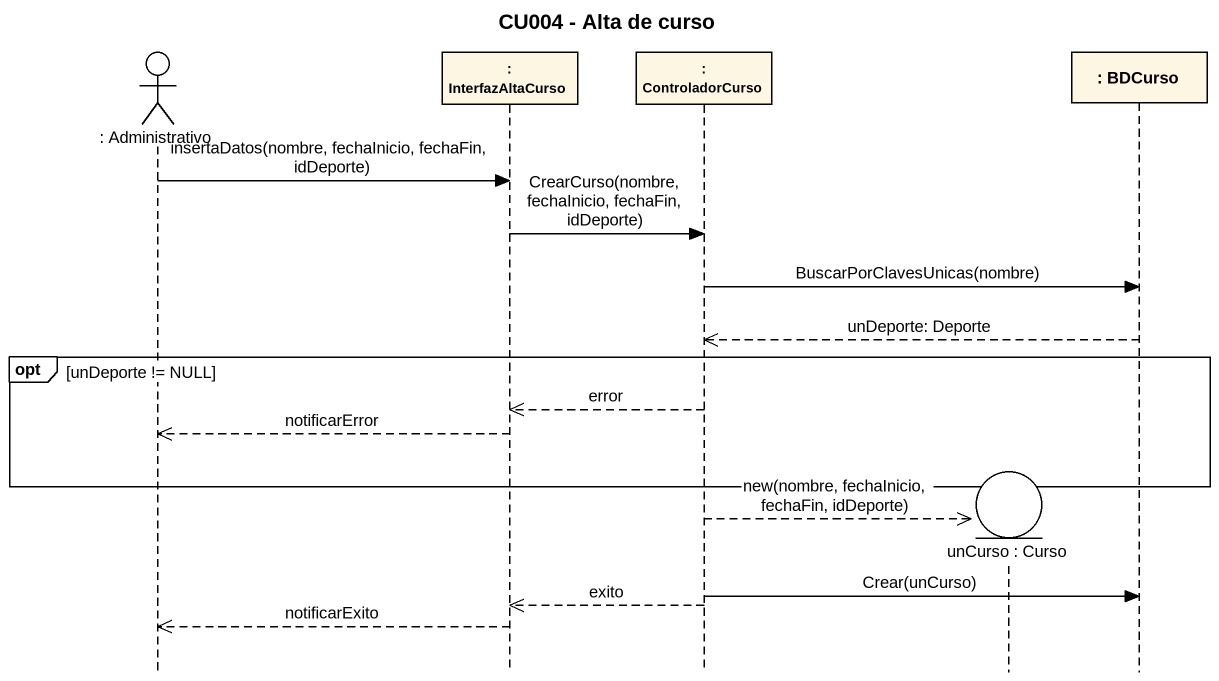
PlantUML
@startuml
title CU004 - Alta de curso
hide footbox
actor ": Administrativo" as Administrativo
participant ": InterfazAltaCurso" as InterfazAltaCurso
participant ": ControladorCurso" as ControladorCurso
entity "unCurso : Curso" as unCurso_Curso
participant ": BDCurso" as BDCurso

Administrativo -> InterfazAltaCurso : insertaDatos(nombre, fechaInicio, fechaFin, idDeporte)
InterfazAltaCurso -> ControladorCurso : CrearCurso(nombre, fechaInicio, fechaFin, idDeporte)
ControladorCurso -> BDCurso : BuscarPorClavesUnicas(nombre)
BDCurso -->> ControladorCurso : unDeporte: Deporte
opt unDeporte != NULL
  ControladorCurso -->> InterfazAltaCurso : error
  InterfazAltaCurso -->> Administrativo : notificarError
end
ControladorCurso -->> unCurso_Curso ** : new(nombre, fechaInicio, fechaFin, idDeporte)
ControladorCurso -> BDCurso : Crear(unCurso)
ControladorCurso -->> InterfazAltaCurso : exito
InterfazAltaCurso -->> Administrativo : notificarExito
@enduml
